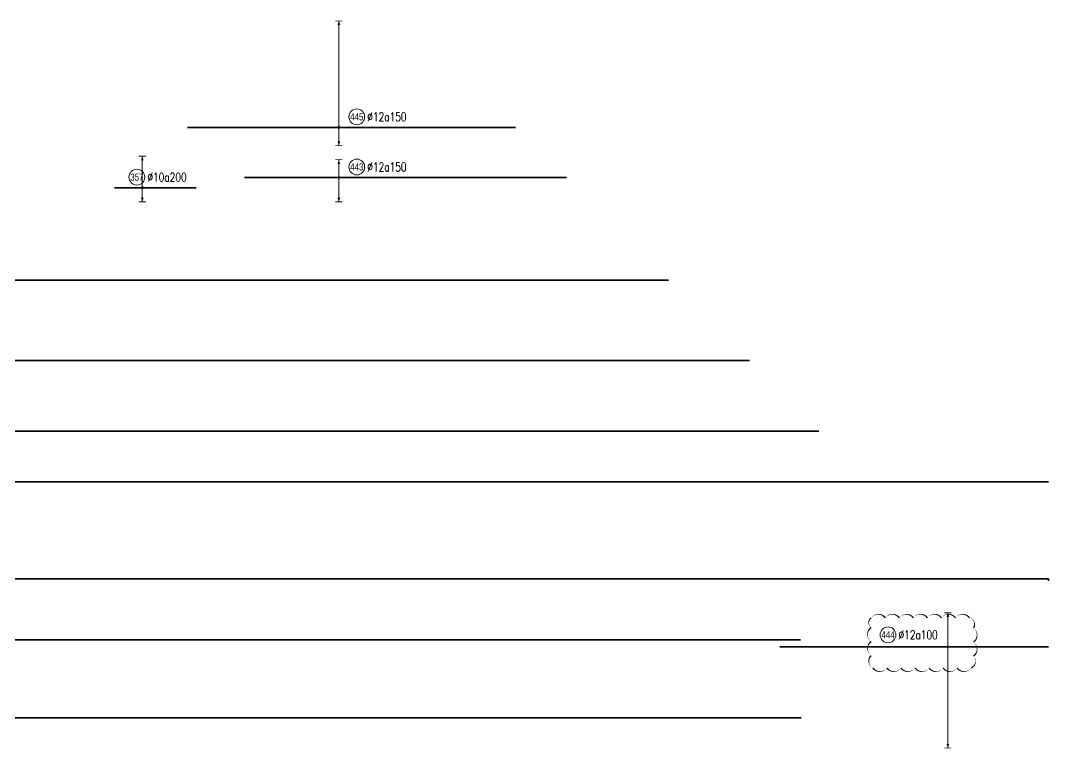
# Model space of a CAD drawing. Header units: millimetres. Extents: x -415354 to 883813, y -531490 to 486716.
# Drawn here: x 490397 to 548943, y 47480 to 88920 of the extents above; entities that cross this region are included whole.
import ezdxf
from ezdxf.enums import TextEntityAlignment as Align

# ---------------------------------------------------------------- set-up
doc = ezdxf.new("R2010")
doc.units = ezdxf.units.MM
doc.header["$MEASUREMENT"] = 0
doc.layers.add('Khoanh May tang thep', color=230, linetype='Continuous')
for name, color, linetype, lineweight in [('NDC_S_DIM', 1, 'Continuous', 15), ('NDC_S_REBAR', 4, 'Continuous', 35), ('NDC_S_VN TEXT', 7, 'Continuous', 20)]:
    doc.layers.add(name, color=color, linetype=linetype, lineweight=lineweight)
doc.styles.add('ARIAL', font='arial.ttf', dxfattribs={"width": 0.8})
doc.styles.add('NDC_EN TXT', font='romans.shx', dxfattribs={"width": 0.8})

# ---------------------------------------------------------------- blocks, each defined once
blk = doc.blocks.new('*U990')
h = blk.add_hatch(color=6)
edge = h.paths.add_edge_path()
edge.add_arc((-2.99, 0), 0.3, 0, 360)
at = {"layer": 'NDC_S_DIM', "color": 8}
for q in [(-2.99, 30.3), (-2.99, -5.2)]:
    blk.add_line((-2.99, 0), q, dxfattribs=at)
for points in [[(-3.99, 30.3, 0.2, 0.2, 0), (-1.99, 30.3, 0, 0, 0)], [(-3.99, -5.2, 0.2, 0.2, 0), (-1.99, -5.2, 0, 0, 0)]]:
    blk.add_lwpolyline(points, format="xyseb", dxfattribs=at)
at = {"layer": 'NDC_S_DIM'}
blk.add_circle((2.1, 3), 2.25, dxfattribs=at)
at = {"layer": 'NDC_S_DIM', "color": 6}
blk.add_circle((-2.99, 0), 0.3, dxfattribs=at)
at = {"layer": 'NDC_S_DIM', "color": 8}
for points in [[(-3.39, 29.1), (-2.99, 30.3), (-2.59, 29.1)], [(-3.39, -4), (-2.99, -5.2), (-2.59, -4)]]:
    blk.add_solid(points, dxfattribs=at)
at = {"layer": 'NDC_S_REBAR'}
for p, q in [((0, 0), (-46.12, 0)), ((-46.12, 0), (-46.12, 0)), ((0, 0), (47.29, 0)), ((47.29, 0), (47.29, 0)), ((47.29, 0), (47.29, 0)), ((-46.12, 0), (-46.12, 0))]:
    blk.add_line(p, q, dxfattribs=at)
at = {"layer": 'NDC_S_VN TEXT', "style": 'ARIAL', "width": 0.8}
blk.add_attdef('KHT', text='', height=2, dxfattribs=at).set_placement((2.1, 3), align=Align.MIDDLE_CENTER)
at = {"layer": 'NDC_S_VN TEXT', "color": 3, "style": 'NDC_EN TXT', "width": 0.75}
blk.add_attdef('DKT', (5.1, 1.75), '', height=2.5, dxfattribs=at)
blk = doc.blocks.new('*U988')
h = blk.add_hatch(color=6)
edge = h.paths.add_edge_path()
edge.add_arc((-2.99, 0), 0.3, 0, 360)
at = {"layer": 'NDC_S_DIM', "color": 8}
for q in [(-2.99, 5.07), (-2.99, -6.93)]:
    blk.add_line((-2.99, 0), q, dxfattribs=at)
for points in [[(-3.99, 5.07, 0.2, 0.2, 0), (-1.99, 5.07, 0, 0, 0)], [(-3.99, -6.93, 0.2, 0.2, 0), (-1.99, -6.93, 0, 0, 0)]]:
    blk.add_lwpolyline(points, format="xyseb", dxfattribs=at)
at = {"layer": 'NDC_S_DIM'}
blk.add_circle((2.1, 3), 2.25, dxfattribs=at)
at = {"layer": 'NDC_S_DIM', "color": 6}
blk.add_circle((-2.99, 0), 0.3, dxfattribs=at)
at = {"layer": 'NDC_S_DIM', "color": 8}
for points in [[(-3.39, 3.87), (-2.99, 5.07), (-2.59, 3.87)], [(-3.39, -5.73), (-2.99, -6.93), (-2.59, -5.73)]]:
    blk.add_solid(points, dxfattribs=at)
at = {"layer": 'NDC_S_REBAR'}
for p, q in [((0, 0), (-29.87, 0)), ((-29.87, 0), (-29.87, 0)), ((0, 0), (61.82, 0)), ((61.82, 0), (61.82, 0)), ((61.82, 0), (61.82, 0)), ((-29.87, 0), (-29.87, 0))]:
    blk.add_line(p, q, dxfattribs=at)
at = {"layer": 'NDC_S_VN TEXT', "style": 'ARIAL', "width": 0.8}
blk.add_attdef('KHT', text='', height=2, dxfattribs=at).set_placement((2.1, 3), align=Align.MIDDLE_CENTER)
at = {"layer": 'NDC_S_VN TEXT', "color": 3, "style": 'NDC_EN TXT', "width": 0.75}
blk.add_attdef('DKT', (5.1, 1.75), '', height=2.5, dxfattribs=at)
blk = doc.blocks.new('*U987')
at = {"layer": 'NDC_S_REBAR'}
for p in [(0, 0), (420.73, 0), (420.73, 0)]:
    blk.add_line(p, (420.73, 0), dxfattribs=at)
at = {"layer": 'NDC_S_VN TEXT', "style": 'ARIAL', "width": 0.8}
blk.add_attdef('KHT', text='', height=2, dxfattribs=at).set_placement((2.1, 3), align=Align.MIDDLE_CENTER)
at = {"layer": 'NDC_S_VN TEXT', "color": 3, "style": 'NDC_EN TXT', "width": 0.75}
blk.add_attdef('DKT', (5.1, 1.75), '', height=2.5, dxfattribs=at)
blk = doc.blocks.new('*U986')
at = {"layer": 'NDC_S_REBAR'}
for p in [(0, 0), (379.63, 0), (379.63, 0)]:
    blk.add_line(p, (379.63, 0), dxfattribs=at)
at = {"layer": 'NDC_S_VN TEXT', "style": 'ARIAL', "width": 0.8}
blk.add_attdef('KHT', text='', height=2, dxfattribs=at).set_placement((2.1, 3), align=Align.MIDDLE_CENTER)
at = {"layer": 'NDC_S_VN TEXT', "color": 3, "style": 'NDC_EN TXT', "width": 0.75}
blk.add_attdef('DKT', (5.1, 1.75), '', height=2.5, dxfattribs=at)
blk = doc.blocks.new('*U985')
at = {"layer": 'NDC_S_REBAR'}
for p, q in [((0, 0), (393.56, 0)), ((393.56, 0), (393.56, 0)), ((393.56, 0), (394.66, 0))]:
    blk.add_line(p, q, dxfattribs=at)
at = {"layer": 'NDC_S_VN TEXT', "style": 'ARIAL', "width": 0.8}
blk.add_attdef('KHT', text='', height=2, dxfattribs=at).set_placement((2.1, -2.92), align=Align.MIDDLE_CENTER)
at = {"layer": 'NDC_S_VN TEXT', "color": 3, "style": 'NDC_EN TXT', "width": 0.75}
blk.add_attdef('DKT', (5.1, -4.17), '', height=2.5, dxfattribs=at)
blk = doc.blocks.new('*U970')
at = {"layer": 'NDC_S_REBAR'}
for p in [(0, 0), (626.48, 0), (626.48, 0)]:
    blk.add_line(p, (626.48, 0), dxfattribs=at)
at = {"layer": 'NDC_S_VN TEXT', "style": 'ARIAL', "width": 0.8}
blk.add_attdef('KHT', text='', height=2, dxfattribs=at).set_placement((4.31, 3.17), align=Align.MIDDLE_CENTER)
at = {"layer": 'NDC_S_VN TEXT', "color": 3, "style": 'NDC_EN TXT', "width": 0.75}
blk.add_attdef('DKT', (7.31, 1.92), '', height=2.5, dxfattribs=at)
blk = doc.blocks.new('*U967')
at = {"layer": 'NDC_S_REBAR'}
for p in [(0, 0), (327.85, 0), (327.85, 0)]:
    blk.add_line(p, (327.85, 0), dxfattribs=at)
at = {"layer": 'NDC_S_VN TEXT', "style": 'ARIAL', "width": 0.8}
blk.add_attdef('KHT', text='', height=2, dxfattribs=at).set_placement((2.1, 3), align=Align.MIDDLE_CENTER)
at = {"layer": 'NDC_S_VN TEXT', "color": 3, "style": 'NDC_EN TXT', "width": 0.75}
blk.add_attdef('DKT', (5.1, 1.75), '', height=2.5, dxfattribs=at)
blk = doc.blocks.new('*U958')
at = {"layer": 'NDC_S_REBAR'}
for p, q in [((0, 0), (327.85, 0)), ((327.85, 0), (327.85, -0.5)), ((327.85, -0.5), (327.85, -0.5))]:
    blk.add_line(p, q, dxfattribs=at)
at = {"layer": 'NDC_S_VN TEXT', "style": 'ARIAL', "width": 0.8}
blk.add_attdef('KHT', text='', height=2, dxfattribs=at).set_placement((2.1, 3), align=Align.MIDDLE_CENTER)
at = {"layer": 'NDC_S_VN TEXT', "color": 3, "style": 'NDC_EN TXT', "width": 0.75}
blk.add_attdef('DKT', (5.1, 1.75), '', height=2.5, dxfattribs=at)
blk = doc.blocks.new('*U954')
h = blk.add_hatch(color=6)
edge = h.paths.add_edge_path()
edge.add_arc((0.3, 0), 0.3, 0, 360)
at = {"layer": 'NDC_S_DIM', "color": 8}
for q in [(0.3, 8.98), (0.3, -4.02)]:
    blk.add_line((0.3, 0), q, dxfattribs=at)
for points in [[(-0.7, 8.98, 0.2, 0.2, 0), (1.3, 8.98, 0, 0, 0)], [(-0.7, -4.02, 0.2, 0.2, 0), (1.3, -4.02, 0, 0, 0)]]:
    blk.add_lwpolyline(points, format="xyseb", dxfattribs=at)
at = {"layer": 'NDC_S_DIM'}
blk.add_circle((-1.25, 3), 2.25, dxfattribs=at)
at = {"layer": 'NDC_S_DIM', "color": 6}
blk.add_circle((0.3, 0), 0.3, dxfattribs=at)
at = {"layer": 'NDC_S_DIM', "color": 8}
for points in [[(-0.1, 7.78), (0.3, 8.98), (0.7, 7.78)], [(-0.1, -2.82), (0.3, -4.02), (0.7, -2.82)]]:
    blk.add_solid(points, dxfattribs=at)
at = {"layer": 'NDC_S_REBAR'}
for p, q in [((0, 0), (-7.6, 0)), ((-7.6, 0), (-7.6, 0)), ((0, 0), (15.6, 0)), ((15.6, 0), (15.6, 0)), ((15.6, 0), (15.6, 0)), ((-7.6, 0), (-7.6, 0))]:
    blk.add_line(p, q, dxfattribs=at)
at = {"layer": 'NDC_S_VN TEXT', "style": 'ARIAL', "width": 0.8}
blk.add_attdef('KHT', text='', height=2, dxfattribs=at).set_placement((-1.25, 3), align=Align.MIDDLE_CENTER)
at = {"layer": 'NDC_S_VN TEXT', "color": 3, "style": 'NDC_EN TXT', "width": 0.75}
blk.add_attdef('DKT', (1.75, 1.75), '', height=2.5, dxfattribs=at)
blk = doc.blocks.new('*U1226')
at = {"layer": 'NDC_S_REBAR'}
for p, q in [((0, 0), (464.18, 0)), ((464.18, 0), (464.18, 0)), ((464.18, 0), (475.28, 0))]:
    blk.add_line(p, q, dxfattribs=at)
at = {"layer": 'NDC_S_VN TEXT', "style": 'ARIAL', "width": 0.8}
blk.add_attdef('KHT', text='', height=2, dxfattribs=at).set_placement((2.1, 3), align=Align.MIDDLE_CENTER)
at = {"layer": 'NDC_S_VN TEXT', "color": 3, "style": 'NDC_EN TXT', "width": 0.75}
blk.add_attdef('DKT', (5.1, 1.75), '', height=2.5, dxfattribs=at)
blk = doc.blocks.new('*U1227')
h = blk.add_hatch(color=6)
edge = h.paths.add_edge_path()
edge.add_arc((1.36, 0), 0.3, 0, 360)
at = {"layer": 'NDC_S_DIM', "color": 8}
for q in [(1.36, 9.67), (1.36, -28.83)]:
    blk.add_line((1.36, 0), q, dxfattribs=at)
for points in [[(0.36, 9.67, 0.2, 0.2, 0), (2.36, 9.67, 0, 0, 0)], [(0.36, -28.83, 0.2, 0.2, 0), (2.36, -28.83, 0, 0, 0)]]:
    blk.add_lwpolyline(points, format="xyseb", dxfattribs=at)
at = {"layer": 'NDC_S_DIM'}
blk.add_circle((-15.68, 3.42), 2.25, dxfattribs=at)
at = {"layer": 'NDC_S_DIM', "color": 6}
blk.add_circle((1.36, 0), 0.3, dxfattribs=at)
at = {"layer": 'NDC_S_DIM', "color": 8}
for points in [[(0.96, 8.47), (1.36, 9.67), (1.76, 8.47)], [(0.96, -27.63), (1.36, -28.83), (1.76, -27.63)]]:
    blk.add_solid(points, dxfattribs=at)
at = {"layer": 'NDC_S_REBAR'}
for p, q in [((-45.83, 0), (-46.46, 0)), ((0, 0), (-45.83, 0)), ((-45.83, 0), (-45.83, 0)), ((0, 0), (30, 0)), ((30, 0), (30, 0)), ((30, 0), (30, 0))]:
    blk.add_line(p, q, dxfattribs=at)
at = {"layer": 'NDC_S_VN TEXT', "style": 'ARIAL', "width": 0.8}
blk.add_attdef('KHT', text='', height=2, dxfattribs=at).set_placement((-15.68, 3.42), align=Align.MIDDLE_CENTER)
at = {"layer": 'NDC_S_VN TEXT', "color": 3, "style": 'NDC_EN TXT', "width": 0.75}
blk.add_attdef('DKT', (-12.68, 2.17), '', height=2.5, dxfattribs=at)

msp = doc.modelspace()

# ---------------------------------------------------------------- linework, layer by layer
at = {"layer": 'Khoanh May tang thep'}
msp.add_lwpolyline([(538848.5, 54911, 0, 80, -0.5205671), (539648.5, 54911, 0, 80, -0.5205671), (540448.5, 54911, 0, 80, -0.5205671), (541248.5, 54911, 0, 80, -0.5205671), (542048.5, 54911, 0, 80, -0.5205671), (542848.5, 54911, 0, 80, -0.5205671), (543648.5, 54911, 0, 80, -0.5205671), (544448.5, 54911, 0, 80, -0.5205671), (544672.7, 54335.2, 0, 80, -0.5205671), (544672.7, 53535.2, 0, 80, -0.5205671), (544672.7, 52735.2, 0, 80, -0.5205671), (544544.4, 52063.5, 0, 80, -0.5205671), (543744.4, 52063.5, 0, 80, -0.5205671), (542944.4, 52063.5, 0, 80, -0.5205671), (542144.4, 52063.5, 0, 80, -0.5205671), (541344.4, 52063.5, 0, 80, -0.5205671), (540544.4, 52063.5, 0, 80, -0.5205671), (539744.4, 52063.5, 0, 80, -0.5205671), (538944.4, 52063.5, 0, 80, -0.5205671), (538848.5, 52767.6, 0, 80, -0.5205671), (538848.5, 53567.6, 0, 80, -0.5205671), (538848.5, 54367.6, 0, 80, -0.5205671)], format="xyseb", close=True, dxfattribs=at)

# ---------------------------------------------------------------- block references
at = {"xscale": 200, "yscale": 200, "zscale": 200}
for name, p, values in [('*U990', (509125.7, 82840.2), {'KHT': '445', 'DKT': '%%C12a150'}), ('*U954', (497272.5, 79404.3), {'KHT': '357', 'DKT': '%%c10a200'}), ('*U988', (509125.7, 79985.2), {'KHT': '443', 'DKT': '%%C12a150'}), ('*U1227', (542941.7, 53265.4), {'KHT': '444', 'DKT': '%%c12a100'})]:
    msp.add_blockref(name, p, dxfattribs=at).add_auto_attribs(values)
for name, p in [('*U987', (443160, 74147.2)), ('*U986', (455984.5, 69565)), ('*U970', (410576, 65539.7)), ('*U967', (483373.4, 62649.8)), ('*U958', (483373.4, 57127.2)), ('*U1226', (439773.4, 53656.6)), ('*U985', (455934.6, 49223))]:
    msp.add_blockref(name, p, dxfattribs=at)

doc.saveas('drawing.dxf')
